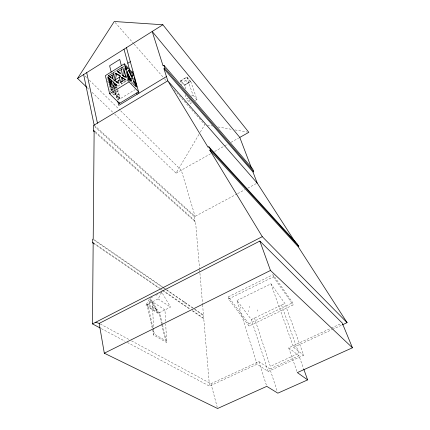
<?xml version="1.0" encoding="UTF-8"?>
<svg xmlns="http://www.w3.org/2000/svg" width="430" height="430" viewBox="0 0 430 430"><rect width="100%" height="100%" fill="white"/><g stroke="black" fill="none" stroke-linecap="round" stroke-linejoin="round"><path stroke-width="0.32" stroke-dasharray="2.15 1.61" d="M257.204 311.132L257.307 309.885M248.594 311.739L248.696 310.503M249.422 307.611L249.524 306.348M240.752 308.262L240.864 307.009M111.649 88.467L111.327 89.66L112.375 91.052M121.566 82.624L121.217 83.845L126.468 80.62L125.743 79.862M112.945 87.924L112.552 89.166L117.755 85.978L117.024 85.231M116.369 97.395L117.944 96.438L118.814 93.944L117.25 94.896L116.369 97.395L118.449 99.475M131.193 84.081L131.956 81.985M145.915 305.117L158.1 298.904L161.798 292.287L170.543 307.101L158.616 313.104L145.915 305.117L149.559 298.947M150.344 300.387L147.657 304.994L148.699 304.456L151.376 299.861L157.353 309.944L156.321 310.465L150.344 300.387L151.376 299.861M114.74 114.165L176.074 173.129L198.939 134.456M200.305 132.144L204.744 124.641L201.654 121.12M113.047 91.176L114.67 94.616L116.245 93.654L117.874 91.106L117.03 89.37M114.67 94.616L116.32 92.058L117.874 91.106M180.552 80.899L186.792 76.986L190.769 81.576L184.572 85.446L180.552 80.899L181.858 84.823M180.616 81.098L186.856 77.185M114.219 71.923L115.906 70.875M122.668 66.671L123.792 65.973L124.098 67.123M109.053 87.242L110.107 86.591M191.662 102.748L190.603 103.399L186.609 99.104L188.206 98.115M191.409 96.143L193.011 95.154L186.792 76.986M111.472 90.144L127.565 80.259L127.21 78.728M132.843 78.749L134.418 77.782M195.376 100.469L196.967 99.497L190.705 81.377L184.502 85.247L185.819 89.16M112.413 93.396L114.203 95.234L115.783 94.272L112.676 87.924M118.814 93.944L119.922 98.416L118.352 99.373L117.25 94.896M112.832 91.504L120.083 98.771L135.187 89.591M176.074 173.129L210.539 153.806M214.634 151.51L223.992 146.264M224.578 145.937L228.088 143.969M231.012 142.33L238.612 138.068M237.107 193.887L194.451 216.682L94.401 126.436M237.699 193.57L244.794 189.759M247.75 188.168L257.21 183.083M150.484 298.081L153.462 296.555M155.843 295.335L157.633 294.421M160.014 293.201L161.798 292.287M228.384 296.808L273.023 274.679L292.717 302.715L293.174 304.935L249.094 326.048L228.556 299.017L228.384 296.808L248.836 323.779L249.094 326.048M228.556 299.017L273.399 276.834L273.023 274.679M237 300.522L270.927 283.821L284.864 303.44L303.677 355.239L268.153 371.445L257.097 364.167L237 300.522L251.34 319.576L268.153 371.445M251.34 319.576L284.864 303.44M248.836 323.779L292.717 302.715M131.532 340.872L210.963 383.721L258.881 361.582L269.943 368.978L277.221 391.257M296.92 371.343L288.659 347.822L330.675 328.402M331.283 328.122L341.022 323.618M127.339 342.452L209.48 386.14L257.097 364.167M270.927 283.821L293.55 347.349L331.879 329.665M332.487 329.385L341.613 325.171M269.943 368.978L298.958 355.717L303.628 368.741M95.358 132.682L194.849 221.423L195.521 221.192L199.584 269.18M194.785 309.573L203.062 315.281L203.476 315.163L202.627 305.166M192.264 310.847L203.325 318.399L203.739 318.286L209.48 386.14M207.373 125.098L212.64 126.017M217.902 126.936L231.722 129.349M235.011 129.924L247.513 132.107M101.335 328.622L124.974 341.194M100.346 324.048L129.177 339.598M162.395 324.311L159.643 312.588L146.969 304.58L153.806 335.126L166.679 342.549L165.695 323.897M148.699 304.456L157.353 309.944M158.1 298.904L170.543 307.101M93.17 242.697L159.508 288.052M162.83 290.315L190.469 309.213M192.683 310.723L203.739 318.286M93.794 243.622L159.621 288.568M160.175 288.944L161.836 290.078M162.389 290.454L190.049 309.337M92.719 239.193L162.234 287.127M162.787 287.509L164.443 288.648M166.652 290.175L192.581 308.052M94.304 239.784L163.776 287.751M164.33 288.132L165.98 289.277M166.534 289.659L194.102 308.692M194.65 309.073L203.476 315.163M288.659 347.822L298.958 355.717M293.55 347.349L303.677 355.239M95.138 131.462L195.521 221.192M94.186 125.205L195.123 216.451L181.299 170.199L120.502 110.677M87.209 87.698L89.144 89.558M92.041 92.343L112.805 112.305M85.075 75.992L86.994 77.862M89.386 80.206L120.024 110.204M117.944 96.438L119.922 98.416M112.95 80.813L114.745 82.646M118.411 83.114L119.502 84.242M110.182 91.095L111.967 92.934M112.246 90.612L111.327 89.66L109.736 90.633L110.537 87.742L111.95 90.622M114.014 92.439L115.783 94.272M120.841 73.648L121.561 74.406M128.081 81.222L127.221 80.319L126.404 77.212M122.201 67.29L123.27 68.434M180.944 80.91L184.599 84.936L190.318 81.367L186.695 77.303M193.011 95.154L196.967 99.497M115.149 22.505L133.687 43.64M134.128 44.139L164.136 78.351M164.577 78.857L166.346 80.867M174.29 89.924L201.213 120.615M273.399 276.834L293.174 304.935M149.887 298.382L158.616 313.104M116.304 86.403L117.153 88.112M114.756 87.355L115.606 89.058M112.23 91.198L114.203 95.234M115.622 86.478L116.75 88.79M114.068 87.43L114.912 89.166M113.531 87.919L114.348 89.639M114.617 90.214L116.245 93.654M111.961 88.886L112.773 90.601M106.893 78.292L107.446 79.464M126.845 77.529L127.334 78.609M107.435 80.947L109.22 84.925M281.516 305.053L298.839 353.288L270.33 366.344L254.501 318.055M189.356 99.685L190.603 103.399M185.163 94.761L186.609 99.104M258.881 361.582L266.568 385.721M210.963 383.721L217.241 407.231M124.678 69.321L123.802 67.214L124.136 68.478M184.228 301.462L184.69 303.225M117.718 89.246L120.083 98.771M116.31 90.773L119.008 101.738M114.434 87.532L115.213 90.719M115.369 91.359L117.551 100.287M162.551 324.962L166.679 342.549M161.519 323.742L159.25 314.04L148.334 307.187L152.951 327.73M161.669 324.387L165.453 340.56L154.392 334.148L153.091 328.369M199.638 269.846L199.864 272.512M199.923 273.179L202.573 304.499M203.062 315.281L203.325 318.399M194.451 216.682L194.849 221.423M165.555 321.231L164.964 309.912L152.397 301.812L153.553 329.127M153.58 329.794L153.806 335.126M185.814 80.27L184.594 81.033L185.47 82.006L186.684 81.243L185.814 80.27"/><path stroke-width="0.64" d="M94.358 131.79L93.358 130.897L93.407 125.538L167.791 80.824L163.975 68.746L164.84 68.219L163.905 65.274L163.045 65.801L152.198 31.476L239.784 137.412L251.475 168.049M93.794 243.622L92.686 242.864L92.719 239.193L93.203 239.021L94.138 130.564L93.358 130.897M100.152 327.993L92.471 323.908L93.17 242.697L92.686 242.864M124.587 71.063L123.555 76.47L122.475 75.336L123.77 68.601L126.135 77.588L122.475 75.336M115.503 73.138L116.584 74.272L114.912 80.942L113.816 79.819L115.503 73.138L120.217 75.54L118.411 83.114L113.816 79.819M132.268 78.373L131.516 81.334L127.205 72.874L128.409 70.278L132.268 78.373L130.677 79.346L127.103 71.837M121.744 82.017L122.797 78.362L121.711 77.228L120.126 82.716L125.383 79.485L121.711 77.228M113.203 82.463L111.451 88.053L116.659 84.855L113.203 82.463L116.766 85.29M113.138 87.301L114.299 83.581M133.295 74.96L132.488 77.4L128.747 69.934L133.295 74.96L131.725 75.927L130.897 75.013M110.44 85.86L111.047 84.527L109.559 81.211M127.258 68.268L126.409 70.052L125.393 66.231L127.258 68.268L125.673 69.251M111.945 81.743L111.225 83.2L109.123 78.738M109.516 80.345L110.881 81.732L111.042 81.404M86.726 87.236L77.55 78.41L114.267 21.5L162.873 24.763L248.83 132.338L239.784 137.412M298.812 246.347L210.539 149.57L209.802 150.113L298.216 246.761L298.812 246.347L297.168 243.794L208.813 146.732L208.082 147.275L167.791 80.824L257.21 183.083L295.491 242.525M77.55 78.41L162.873 24.763M124.313 63.839L105.366 75.626L109.65 93.745L119.427 103.436L138.578 91.832L129.086 81.834L124.313 63.839L133.671 73.939M127.801 63.231L130.311 61.673M108.489 75.739L114.036 72.294L112.585 78.669L108.489 75.739L109.58 76.857L114.014 74.11M110.881 81.732L111.913 81.093M114.987 79.975L120.432 76.615M116.331 81.958L119.164 80.211M124.265 77.067L125.969 76.019M127.667 74.97L128.801 74.272M132.026 72.283L133.047 71.659M109.65 93.745L129.086 81.834M122.152 69.112L117.686 71.826L119.803 73.304M166.442 76.556L118.798 105.388L117.863 101.561M163.975 68.746L252.985 172.011L253.711 171.613L252.679 168.904L163.905 65.274M92.471 323.908L262.284 236.661L347.091 322.645L342.221 324.892M99.169 323.414L259.865 241.058L342.242 323.059L352.45 347.779L297.356 372.584L307.627 379.9L277.844 393.165L266.767 386.355L217.58 408.5L104.307 353.207L99.169 323.414L95.691 322.253M104.307 353.207L270.475 270.465L352.45 347.779M116.584 74.272L120.12 76.072M122.797 78.362L125.42 79.975M110.096 77.223L111.117 77.954M115.928 81.678L117.97 83.141M107.882 77.013L112.085 81.071L110.343 87.306L107.882 77.013L112.246 81.286M164.84 68.219L253.711 171.613M298.216 246.761L347.091 322.645M208.813 146.732L210.539 149.57M209.802 150.113L262.284 236.661M115.17 84.135L116.019 85.839M114.213 83.581L115.342 85.898M113.224 85.694L113.789 86.849M252.985 172.011L257.21 183.083M259.865 241.058L270.475 270.465M303.849 369.359L307.627 379.9M126.468 47.655L138.949 93.192M136.745 92.939L137.116 94.304M124.012 49.203L129.656 70.101M126.001 75.675L126.237 76.588M121.389 65.752L119.744 59.437L109.623 65.763L111.182 72.106M119.148 102.302L119.427 103.436M111.956 75.277L112.891 79.082M108.973 78.131L110.983 86.489M86.709 72.654L97.47 123.227M83.64 74.583L94.186 125.205M122.201 67.29L120.841 73.648L116.605 70.692L122.201 67.29M134.418 77.782L133.725 80.195L136.885 86.806L134.418 77.782M133.547 81.007L132.719 83.329L136.342 87.07L133.547 81.007M130.553 81.136L128.844 79.324L127.608 74.686L130.553 81.136"/></g></svg>
